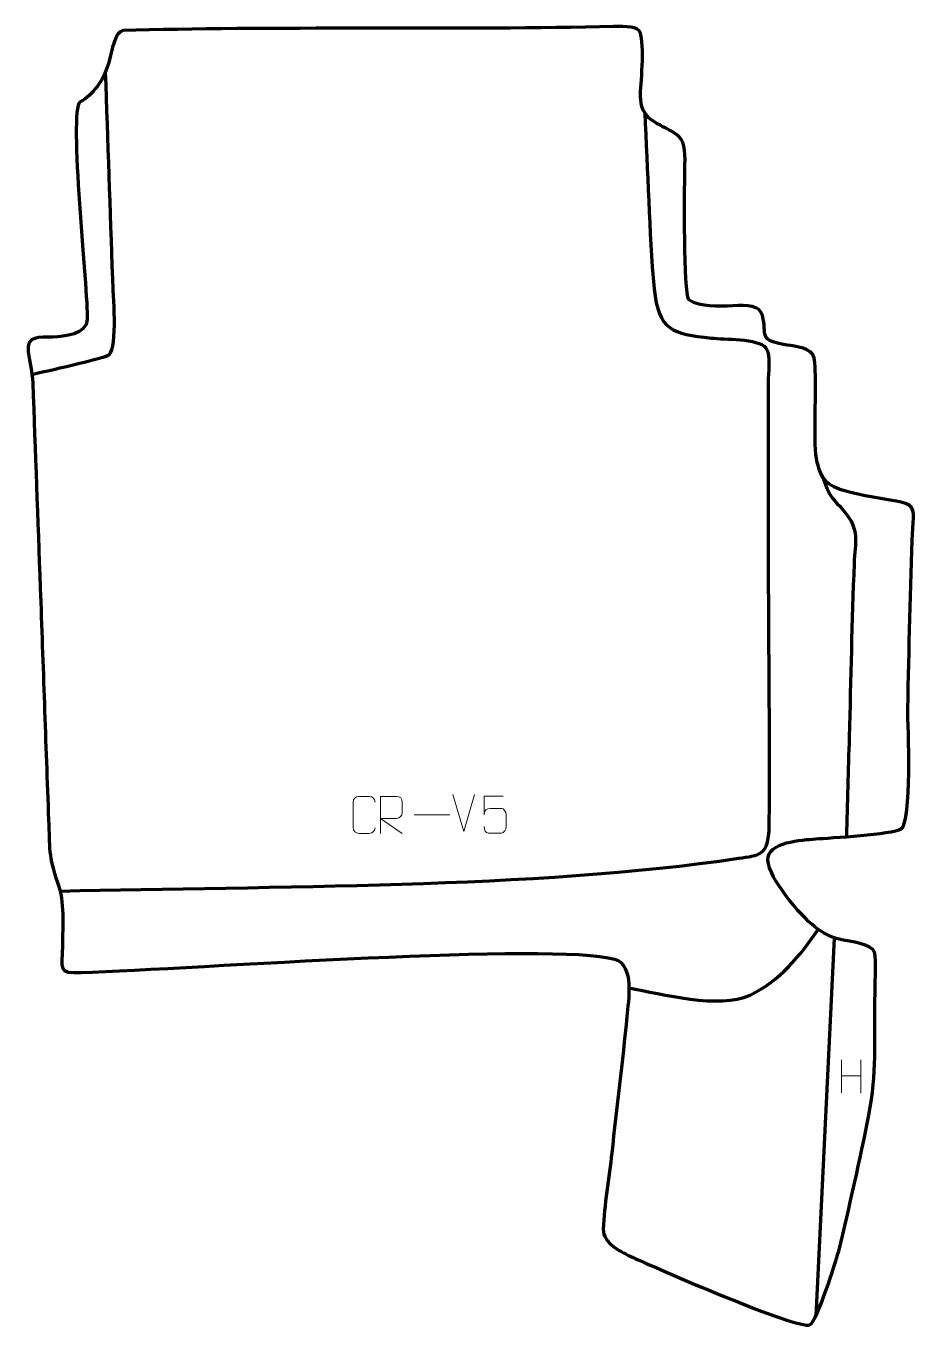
# Model space of a CAD drawing. Header units: millimetres. Extents: x -314 to 287, y -447 to 434.
import ezdxf

# ---------------------------------------------------------------- set-up
doc = ezdxf.new("R2010")
doc.units = ezdxf.units.MM
doc.header["$MEASUREMENT"] = 0
doc.layers.add('layer 2', color=7, linetype='Continuous')
doc.layers.add('layer 3', color=7, linetype='Continuous')

msp = doc.modelspace()

# ---------------------------------------------------------------- linework, layer by layer
at = {"layer": 'layer 2', "color": 140, "lineweight": 158}
for points, knots in [([(-310.359, 198.8057), (-303.3147, 200.4748), (-260.8259, 209.6652), (-258.3404, 211.9808), (-258.3404, 211.9808), (-252.2661, 217.64), (-255.529, 253.3719), (-255.8686, 263.2909), (-255.8686, 263.2909), (-257.4612, 309.8179), (-259.0536, 356.345), (-260.6462, 402.872)], [0, 0, 0, 0, 0.25, 0.25, 0.25, 0.25, 0.5, 0.5, 0.5, 0.5, 1, 1, 1, 1]), ([(103.2713, 375.4277), (105.3709, 335.9586), (106.179, 295.8757), (109.5232, 256.551), (109.5232, 256.551), (112.8114, 228.0659), (121.567, 226.2914), (148.2225, 223.2313), (148.2225, 223.2313), (156.4809, 222.2832), (180.0239, 223.2883), (184.9327, 216.6724), (184.9327, 216.6724), (188.602, 211.727), (186.6027, 199.5209), (186.5461, 193.1027), (186.5461, 193.1027), (186.4014, 176.6975), (186.5983, 160.284), (186.6005, 143.8772), (186.6005, 143.8772), (186.6246, 115.3142), (186.6489, 86.7512), (186.6727, 58.1882), (186.6727, 58.1882), (186.748, 3.4964), (187.6935, -51.4881), (187.0763, -106.1371), (187.0763, -106.1371), (186.7371, -126.916), (180.1637, -126.1445), (166.5174, -128.1934), (166.5174, -128.1934), (28.9466, -148.8485), (-149.8581, -146.8133), (-291.2767, -150.4003)], [0, 0, 0, 0, 0.1, 0.1, 0.1, 0.1, 0.2, 0.2, 0.2, 0.2, 0.3, 0.3, 0.3, 0.3, 0.4, 0.4, 0.4, 0.4, 0.5, 0.5, 0.5, 0.5, 0.6, 0.6, 0.6, 0.6, 0.7, 0.7, 0.7, 0.7, 0.8, 0.8, 0.8, 0.8, 1, 1, 1, 1]), ([(222.8952, 130.5722), (228.6904, 115.2644), (227.6024, 118.0707), (238.0404, 105.9918), (238.0404, 105.9918), (248.4027, 94.0006), (245.2009, 85.7153), (244.6027, 71.0187), (244.6027, 71.0187), (243.0158, 32.0292), (242.3477, -6.9996), (241.2689, -46.006), (241.2689, -46.006), (240.6436, -68.4858), (240.0182, -90.9656), (239.3929, -113.4454)], [0, 0, 0, 0, 0.2, 0.2, 0.2, 0.2, 0.4, 0.4, 0.4, 0.4, 0.6, 0.6, 0.6, 0.6, 1, 1, 1, 1]), ([(92.6208, -215.5158), (115.1186, -219.6892), (153.2285, -229.9873), (174.3492, -220.3133), (174.3492, -220.3133), (194.6499, -211.0149), (207.9363, -193.6222), (220.4358, -175.9975)], [0, 0, 0, 0, 0.33333333, 0.33333333, 0.33333333, 0.33333333, 1, 1, 1, 1])]:
    msp.add_open_spline(points, degree=3, knots=knots, dxfattribs=at)
at = {"layer": 'layer 2', "color": 250, "lineweight": 9}
for points, knots in [([(-78.7281, -107.3379), (-78.8679, -109.6613), (-80.5451, -111.1409), (-82.6928, -111.1517), (-82.6928, -111.1517), (-85.0247, -111.1513), (-87.3566, -111.1513), (-89.6881, -111.1517), (-89.6881, -111.1517), (-91.6131, -111.2571), (-93.5852, -109.3726), (-93.574, -107.3553), (-93.574, -107.3553), (-93.5736, -101.5852), (-93.5736, -95.8155), (-93.574, -90.0462), (-93.574, -90.0462), (-93.5698, -87.9081), (-91.8231, -86.1889), (-89.6707, -86.2024), (-89.6707, -86.2024), (-87.345, -86.2024), (-85.0189, -86.2024), (-82.6928, -86.2024), (-82.6928, -86.2024), (-80.7462, -86.1669), (-78.7548, -87.6584), (-78.7281, -90.096)], [0, 0, 0, 0, 0.125, 0.125, 0.125, 0.125, 0.25, 0.25, 0.25, 0.25, 0.375, 0.375, 0.375, 0.375, 0.5, 0.5, 0.5, 0.5, 0.625, 0.625, 0.625, 0.625, 0.75, 0.75, 0.75, 0.75, 1, 1, 1, 1]), ([(-75.0244, -111.1522), (-75.0244, -111.1522), (-75.0244, -86.1987), (-75.0244, -86.1987), (-75.0244, -86.1987), (-71.4296, -86.1987), (-67.8341, -86.1987), (-64.2389, -86.1987), (-64.2389, -86.1987), (-61.9136, -86.2364), (-60.3563, -87.7264), (-60.3604, -90.0928), (-60.3604, -90.0928), (-60.3608, -92.1283), (-60.3608, -95.1877), (-60.3604, -97.2237), (-60.3604, -97.2237), (-60.3669, -99.0992), (-62.1792, -101.041), (-64.1887, -101.0601), (-64.1887, -101.0601), (-64.1887, -101.0601), (-75.0244, -101.0601), (-75.0244, -101.0601), (-75.0244, -101.0601), (-75.0244, -101.0601), (-60.3697, -111.1522), (-60.3697, -111.1522)], [0, 0, 0, 0, 0.125, 0.125, 0.125, 0.125, 0.25, 0.25, 0.25, 0.25, 0.375, 0.375, 0.375, 0.375, 0.5, 0.5, 0.5, 0.5, 0.625, 0.625, 0.625, 0.625, 0.75, 0.75, 0.75, 0.75, 1, 1, 1, 1]), ([(7.6284, -86.0321), (7.6284, -86.0321), (-5.2233, -86.0321), (-5.2233, -86.0321), (-5.2233, -86.0321), (-5.223, -90.2627), (-5.223, -94.4936), (-5.2233, -98.7248), (-5.2233, -98.7248), (-5.2236, -95.4147), (-3.5926, -94.3429), (-0.7806, -94.2824), (-0.7806, -94.2824), (1.659, -94.2821), (4.0985, -94.2821), (6.5377, -94.2824), (6.5377, -94.2824), (8.1875, -94.2756), (9.6624, -96.6561), (9.6909, -98.7248), (9.6909, -98.7248), (9.6906, -101.3121), (9.6906, -103.8997), (9.6909, -106.4874), (9.6909, -106.4874), (9.7371, -108.4468), (8.2377, -110.8831), (6.6118, -110.9416), (6.6118, -110.9416), (4.6553, -110.9413), (-0.2397, -110.9413), (-2.1967, -110.9416), (-2.1967, -110.9416), (-4.0422, -110.9504), (-5.1493, -108.9856), (-5.1701, -106.4345)], [0, 0, 0, 0, 0.1, 0.1, 0.1, 0.1, 0.2, 0.2, 0.2, 0.2, 0.3, 0.3, 0.3, 0.3, 0.4, 0.4, 0.4, 0.4, 0.5, 0.5, 0.5, 0.5, 0.6, 0.6, 0.6, 0.6, 0.7, 0.7, 0.7, 0.7, 0.8, 0.8, 0.8, 0.8, 1, 1, 1, 1])]:
    msp.add_open_spline(points, degree=3, knots=knots, dxfattribs=at)
for points in [[(-18.8626, -109.9762), (-18.8626, -109.9762), (-26.1844, -85.0226), (-26.1844, -85.0226)], [(-11.5407, -85.0226), (-11.5407, -85.0226), (-18.8625, -109.9762), (-18.8625, -109.9762)], [(-52.3005, -98.6283), (-52.3005, -98.6283), (-28.3225, -98.6283), (-28.3225, -98.6283)], [(236.0639, -264.1646), (236.0639, -264.1646), (236.0639, -286.3573), (236.0639, -286.3573)], [(249.1796, -264.1646), (249.1796, -264.1646), (249.1796, -286.5149), (249.1796, -286.5149)], [(236.0814, -274.807), (236.0814, -274.807), (249.1796, -274.807), (249.1796, -274.807)]]:
    msp.add_open_spline(points, degree=3, dxfattribs=at)
at = {"layer": 'layer 2', "color": 140, "lineweight": 158}
msp.add_open_spline([(231.2355, -181.8958), (231.2355, -181.8958), (218.7792, -436.9683), (218.7792, -436.9683)], degree=3, dxfattribs=at)
at = {"layer": 'layer 3', "color": 242, "lineweight": 158}
msp.add_open_spline([(100.4181, 388.5334), (100.474, 385.3048), (100.7499, 382.6849), (101.2785, 379.5057), (101.2785, 379.5057), (105.8926, 366.3654), (120.6863, 366.5026), (127.8397, 357.4589), (127.8397, 357.4589), (131.4103, 352.9448), (130.3249, 341.235), (130.3113, 335.3505), (130.3113, 335.3505), (130.2502, 323.2654), (129.2674, 254.693), (133.0009, 249.0759), (133.0009, 249.0759), (149.5889, 238.5135), (179.0255, 252.4587), (182.7248, 238.546), (182.7248, 238.546), (186.3256, 225.004), (179.0742, 221.8539), (199.2985, 218.492), (199.2985, 218.492), (205.2016, 217.5107), (216.1261, 216.9471), (217.7284, 209.7135), (217.7284, 209.7135), (219.0528, 203.7343), (218.23, 172.3204), (218.2408, 163.6582), (218.2408, 163.6582), (218.2494, 156.8569), (218.1448, 145.8162), (219.6232, 139.3217), (219.6232, 139.3217), (223.965, 123.8476), (228.9056, 122.5776), (244.1483, 118.5547), (244.1483, 118.5547), (254.9837, 115.8427), (264.8347, 114.7766), (275.5048, 112.6276), (275.5048, 112.6276), (286.9716, 110.3181), (284.6046, 105.522), (284.1261, 94.7104), (284.1261, 94.7104), (282.3788, 54.2084), (281.7872, 13.5465), (280.7888, -26.9976), (280.7888, -26.9976), (280.9804, -38.5035), (283.8446, -103.7208), (276.3101, -108.1803), (276.3101, -108.1803), (270.0814, -111.867), (228.629, -114.2004), (218.6515, -114.8512), (218.6515, -114.8512), (209.853, -115.7012), (185.8352, -116.6868), (186.4524, -129.2842), (186.4524, -129.2842), (187.0667, -141.8205), (208.253, -166.5933), (218.0001, -174.18), (218.0001, -174.18), (223.7039, -178.6195), (229.1295, -181.5512), (236.2424, -183.0174), (236.2424, -183.0174), (241.0888, -183.8799), (257.0563, -185.9315), (258.4585, -191.4352), (258.4585, -191.4352), (259.5799, -195.8366), (258.7316, -217.0986), (258.6337, -223.1115), (258.6337, -223.1115), (258.4139, -251.8624), (259.9546, -272.4076), (254.5574, -301.3993), (254.5574, -301.3993), (248.6851, -331.792), (241.4056, -363.1633), (234.2245, -393.3155), (234.2245, -393.3155), (232.0198, -400.6916), (219.6095, -440.3831), (214.9873, -442.8754), (214.9873, -442.8754), (207.1558, -447.0982), (107.9831, -403.1812), (95.4736, -397.513), (95.4736, -397.513), (87.7118, -393.9805), (74.9745, -388.2649), (75.2585, -378.1855), (75.2585, -378.1855), (75.6805, -363.2055), (79.3746, -342.6928), (81.0368, -327.1521), (81.0368, -327.1521), (84.3133, -296.3331), (88.2539, -265.5656), (91.1999, -234.7189), (91.1999, -234.7189), (92.1752, -224.5059), (96.516, -199.9681), (82.9099, -196.1218), (82.9099, -196.1218), (41.8011, -184.5003), (-199.4367, -202.473), (-277.1493, -205.128), (-277.1493, -205.128), (-293.3592, -205.6817), (-289.8765, -202.9984), (-289.8202, -187.2044), (-289.8202, -187.2044), (-289.7704, -173.2342), (-288.1295, -157.7088), (-293.0373, -144.435), (-293.0373, -144.435), (-299.4068, -126.8962), (-298.3837, -120.4145), (-299.1053, -102.1149), (-299.1053, -102.1149), (-301.1496, -49.9061), (-302.826, 2.3986), (-304.7674, 54.6291), (-304.7674, 54.6291), (-306.4832, 100.6858), (-308.0513, 146.7697), (-309.8425, 192.8194), (-309.8425, 192.8194), (-310.17, 201.2371), (-311.9917, 206.2717), (-312.9144, 213.9326), (-312.9144, 213.9326), (-314.2971, 225.4118), (-305.1832, 223.4964), (-296.3138, 223.9059), (-296.3138, 223.9059), (-288.6372, 224.2603), (-273.3599, 225.4787), (-273.0331, 235.8168), (-273.0331, 235.8168), (-272.4511, 254.2243), (-285.8778, 377.3642), (-277.954, 382.4787), (-277.954, 382.4787), (-272.5692, 385.9544), (-262.4277, 393.0216), (-257.8033, 412.0945), (-257.8033, 412.0945), (-256.8192, 416.1535), (-253.9482, 430.6527), (-248.9376, 430.8165), (-248.9376, 430.8165), (-156.6057, 433.8345), (-15.6629, 431.1186), (81.98, 433.5333), (81.98, 433.5333), (85.5872, 433.6225), (97.0413, 433.893), (99.3885, 430.9739), (99.3885, 430.9739), (103.6875, 425.6274), (100.8199, 396.5417), (100.4181, 388.5334)], degree=3, knots=[0, 0, 0, 0, 0.02272727, 0.02272727, 0.02272727, 0.02272727, 0.04545455, 0.04545455, 0.04545455, 0.04545455, 0.06818182, 0.06818182, 0.06818182, 0.06818182, 0.09090909, 0.09090909, 0.09090909, 0.09090909, 0.11363636, 0.11363636, 0.11363636, 0.11363636, 0.13636364, 0.13636364, 0.13636364, 0.13636364, 0.15909091, 0.15909091, 0.15909091, 0.15909091, 0.18181818, 0.18181818, 0.18181818, 0.18181818, 0.20454545, 0.20454545, 0.20454545, 0.20454545, 0.22727273, 0.22727273, 0.22727273, 0.22727273, 0.25, 0.25, 0.25, 0.25, 0.27272727, 0.27272727, 0.27272727, 0.27272727, 0.29545455, 0.29545455, 0.29545455, 0.29545455, 0.31818182, 0.31818182, 0.31818182, 0.31818182, 0.34090909, 0.34090909, 0.34090909, 0.34090909, 0.36363636, 0.36363636, 0.36363636, 0.36363636, 0.38636364, 0.38636364, 0.38636364, 0.38636364, 0.40909091, 0.40909091, 0.40909091, 0.40909091, 0.43181818, 0.43181818, 0.43181818, 0.43181818, 0.45454545, 0.45454545, 0.45454545, 0.45454545, 0.47727273, 0.47727273, 0.47727273, 0.47727273, 0.5, 0.5, 0.5, 0.5, 0.52272727, 0.52272727, 0.52272727, 0.52272727, 0.54545455, 0.54545455, 0.54545455, 0.54545455, 0.56818182, 0.56818182, 0.56818182, 0.56818182, 0.59090909, 0.59090909, 0.59090909, 0.59090909, 0.61363636, 0.61363636, 0.61363636, 0.61363636, 0.63636364, 0.63636364, 0.63636364, 0.63636364, 0.65909091, 0.65909091, 0.65909091, 0.65909091, 0.68181818, 0.68181818, 0.68181818, 0.68181818, 0.70454545, 0.70454545, 0.70454545, 0.70454545, 0.72727273, 0.72727273, 0.72727273, 0.72727273, 0.75, 0.75, 0.75, 0.75, 0.77272727, 0.77272727, 0.77272727, 0.77272727, 0.79545455, 0.79545455, 0.79545455, 0.79545455, 0.81818182, 0.81818182, 0.81818182, 0.81818182, 0.84090909, 0.84090909, 0.84090909, 0.84090909, 0.86363636, 0.86363636, 0.86363636, 0.86363636, 0.88636364, 0.88636364, 0.88636364, 0.88636364, 0.90909091, 0.90909091, 0.90909091, 0.90909091, 0.93181818, 0.93181818, 0.93181818, 0.93181818, 0.95454545, 0.95454545, 0.95454545, 0.95454545, 1, 1, 1, 1], dxfattribs=at)

doc.saveas('drawing.dxf')
